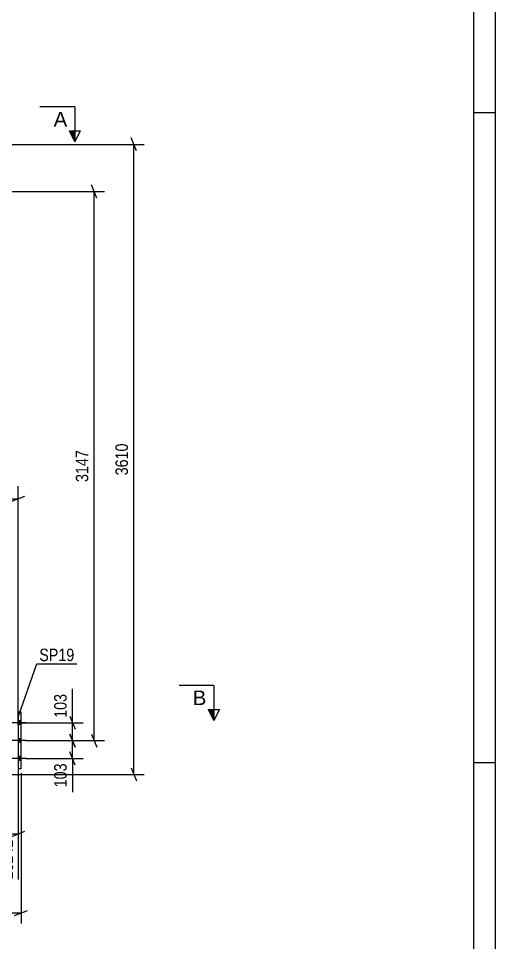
# Model space of a CAD drawing. Header units: millimetres. Extents: x -80 to 761, y -429 to 165.
# Drawn here: x 651.2 to 760.7, y -172.1 to 39.7 of the extents above; entities that cross this region are included whole.
import ezdxf

# ---------------------------------------------------------------- set-up
doc = ezdxf.new("R2010")
doc.units = ezdxf.units.MM
doc.styles.add('Arial', font='ARIAL.TTF', dxfattribs={"height": 0.2})
doc.styles.add('Arial Narrow', font='ARIALN.TTF', dxfattribs={"height": 0.2})

# ---------------------------------------------------------------- blocks, each defined once
blk = doc.blocks.new('Unknown-814184913-1135')
at = {"color": 5, "linetype": 'Continuous'}
for p, q in [((760.66, -428.95), (760.66, 165.05)), ((755.66, -423.95), (755.66, 160.05)), ((760.66, 18.05), (755.66, 18.05)), ((760.66, -130.95), (755.66, -130.95))]:
    blk.add_line(p, q, dxfattribs=at)
blk = doc.blocks.new('Bolt-814184913-3640 - 3452')
at = {"linetype": 'Continuous'}
for points in [[(651.15, -121.32), (651.15, -122.2), (651.79, -122.2), (651.79, -121.32)], [(651.15, -121.32), (651.15, -122.2), (651.79, -122.2), (651.79, -121.32)], [(651.15, -121.32), (651.15, -122.2), (651.79, -122.2), (651.79, -121.32)], [(651.15, -125.42), (651.15, -126.3), (651.79, -126.3), (651.79, -125.42)], [(651.15, -125.42), (651.15, -126.3), (651.79, -126.3), (651.79, -125.42)], [(651.15, -129.52), (651.15, -130.4), (651.79, -130.4), (651.79, -129.52)], [(651.15, -129.52), (651.15, -130.4), (651.79, -130.4), (651.79, -129.52)], [(651.15, -129.52), (651.15, -130.4), (651.79, -130.4), (651.79, -129.52)]]:
    blk.add_hatch(color=1, dxfattribs=at).paths.add_polyline_path(points)
at = {"color": 1, "linetype": 'Continuous'}
for p, q in [((652.95, -121.76), (649.63, -121.76)), ((652.95, -121.76), (649.63, -121.76)), ((652.95, -121.76), (649.63, -121.76)), ((651.79, -121.32), (651.15, -121.32)), ((651.79, -121.32), (651.15, -121.32)), ((651.79, -121.32), (651.15, -121.32)), ((651.79, -122.2), (651.15, -122.2)), ((651.79, -122.2), (651.15, -122.2)), ((651.79, -122.2), (651.15, -122.2)), ((652.95, -125.86), (649.63, -125.86)), ((652.95, -125.86), (649.63, -125.86)), ((651.79, -125.42), (651.15, -125.42)), ((651.79, -125.42), (651.15, -125.42)), ((651.79, -126.3), (651.15, -126.3)), ((651.79, -126.3), (651.15, -126.3)), ((652.95, -129.96), (649.63, -129.96)), ((652.95, -129.96), (649.63, -129.96)), ((652.95, -129.96), (649.63, -129.96)), ((651.79, -129.52), (651.15, -129.52)), ((651.79, -129.52), (651.15, -129.52)), ((651.79, -129.52), (651.15, -129.52)), ((651.79, -130.4), (651.15, -130.4)), ((651.79, -130.4), (651.15, -130.4)), ((651.79, -130.4), (651.15, -130.4))]:
    blk.add_line(p, q, dxfattribs=at)
blk = doc.blocks.new('Part-814184913-3713 - 3452')
at = {"color": 2, "linetype": 'Continuous'}
for p, q in [((651.79, -119.36), (651.15, -119.36)), ((651.15, -119.36), (651.15, -132.36)), ((651.79, -132.36), (651.79, -119.36)), ((651.79, -132.36), (651.15, -132.36))]:
    blk.add_line(p, q, dxfattribs=at)
blk = doc.blocks.new('StraightDimension-814184913-4886 - 3452')
at = {"color": 7, "linetype": 'Continuous'}
for p, q in [((631.17, 0), (670.96, 0)), ((669.16, -1.5), (667.96, 1.5)), ((668.56, -125.86), (668.56, 0)), ((667.96, -124.36), (669.16, -127.36)), ((652.79, -125.86), (670.96, -125.86))]:
    blk.add_line(p, q, dxfattribs=at)
at = {"color": 0}
blk.add_wipeout([(667.81, -58.67), (663.61, -58.67), (663.61, -67.19), (667.81, -67.19)], dxfattribs=at)
at = {"color": 3, "style": 'Arial Narrow'}
blk.add_text('3147', height=2.863, rotation=90.0002, dxfattribs=at).set_placement((667.21, -66.59))
blk = doc.blocks.new('StraightDimension-814184913-4540 - 3452')
at = {"color": 7, "linetype": 'Continuous'}
for p, q in [((651.79, -133.36), (651.79, -167.77)), ((650.29, -165.97), (653.29, -164.77)), ((-0.64, -165.37), (651.79, -165.37))]:
    blk.add_line(p, q, dxfattribs=at)
blk = doc.blocks.new('StraightDimension-814184913-17695 - 3452')
at = {"color": 7, "linetype": 'Continuous'}
for p, q in [((615.13, -124.22), (615.13, -157.69)), ((651.15, -129.5), (651.15, -157.69)), ((616.63, -146.65), (613.63, -147.85)), ((615.13, -147.25), (651.15, -147.25)), ((649.65, -147.85), (652.65, -146.65))]:
    blk.add_line(p, q, dxfattribs=at)
at = {"color": 0}
blk.add_wipeout([(637.4, -146.5), (637.4, -142.3), (628.89, -142.3), (628.89, -146.5)], dxfattribs=at)
at = {"color": 0, "linetype": 'Continuous'}
blk.add_wipeout([(650.55, -147.95), (646.35, -147.95), (646.35, -158.29), (650.55, -158.29)], dxfattribs=at)
at = {"color": 3, "style": 'Arial Narrow'}
blk.add_text('1791', height=2.863, dxfattribs=at).set_placement((629.49, -145.9))
at = {"color": 3, "linetype": 'Continuous', "style": 'Arial Narrow'}
blk.add_text('16242', height=2.863, rotation=90.0002, dxfattribs=at).set_placement((649.95, -157.69))
blk = doc.blocks.new('StraightDimension-814184913-4529 - 3452')
at = {"color": 7, "linetype": 'Continuous'}
for p, q in [((629.53, -3), (629.53, -72.81)), ((651.15, -122.22), (651.15, -67.56)), ((631.03, -69.81), (628.03, -71.01)), ((649.65, -71.01), (652.65, -69.81)), ((629.53, -70.41), (651.15, -70.41))]:
    blk.add_line(p, q, dxfattribs=at)
at = {"color": 0}
blk.add_wipeout([(644.6, -69.66), (644.6, -65.46), (636.09, -65.46), (636.09, -69.66)], dxfattribs=at)
at = {"color": 3, "style": 'Arial Narrow'}
blk.add_text('1431', height=2.863, dxfattribs=at).set_placement((636.69, -69.06))
blk = doc.blocks.new('StraightDimension-814184913-4185 - 3452')
at = {"color": 7, "linetype": 'Continuous'}
for p, q in [((663, -120.26), (664.2, -123.26)), ((651.39, -121.76), (666, -121.76)), ((663.6, -125.86), (663.6, -121.76)), ((664.2, -127.36), (663, -124.36)), ((652.79, -125.86), (666, -125.86))]:
    blk.add_line(p, q, dxfattribs=at)
at = {"color": 0}
blk.add_wipeout([(662.85, -114.55), (658.65, -114.55), (658.65, -121.24), (662.85, -121.24)], dxfattribs=at)
at = {"color": 7, "linetype": 'Continuous'}
blk.add_line((663.6, -121.76), (663.6, -114.03), dxfattribs=at)
blk.add_line((663.6, -121.76), (663.6, -114.03), dxfattribs=at)
at = {"color": 3, "style": 'Arial Narrow'}
blk.add_text('103', height=2.863, rotation=90.0002, dxfattribs=at).set_placement((662.25, -120.64))
blk = doc.blocks.new('StraightDimension-814184913-4195 - 3452')
at = {"color": 7, "linetype": 'Continuous'}
for p, q in [((663, -124.36), (664.2, -127.36)), ((652.79, -125.86), (666, -125.86)), ((663.6, -129.96), (663.6, -125.86)), ((664.2, -131.46), (663, -128.46)), ((652.79, -129.96), (666, -129.96))]:
    blk.add_line(p, q, dxfattribs=at)
at = {"color": 0}
blk.add_wipeout([(662.85, -130.49), (658.65, -130.49), (658.65, -137.17), (662.85, -137.17)], dxfattribs=at)
at = {"color": 7, "linetype": 'Continuous'}
blk.add_line((663.6, -129.96), (663.6, -137.69), dxfattribs=at)
blk.add_line((663.6, -129.96), (663.6, -137.69), dxfattribs=at)
at = {"color": 3, "style": 'Arial Narrow'}
blk.add_text('103', height=2.863, rotation=90.0002, dxfattribs=at).set_placement((662.25, -136.57))
blk = doc.blocks.new('StraightDimension-814184913-17453 - 3452')
at = {"color": 7, "linetype": 'Continuous'}
for p, q in [((627.89, 10.8), (680.06, 10.8)), ((678.26, 9.3), (677.06, 12.3)), ((677.66, -133.61), (677.66, 10.8)), ((677.06, -132.11), (678.26, -135.11)), ((541.74, -133.61), (680.06, -133.61))]:
    blk.add_line(p, q, dxfattribs=at)
at = {"color": 0}
blk.add_wipeout([(676.91, -57.15), (672.71, -57.15), (672.71, -65.66), (676.91, -65.66)], dxfattribs=at)
at = {"color": 3, "style": 'Arial Narrow'}
blk.add_text('3610', height=2.863, rotation=90.0002, dxfattribs=at).set_placement((676.31, -65.06))
blk = doc.blocks.new('Mark-814184913-3709 - 3452')
at = {"color": 0}
blk.add_wipeout([(664, -107.65), (664, -104.65), (655.97, -104.65), (655.97, -107.65)], dxfattribs=at)
blk.add_wipeout([(664, -107.65), (664, -104.65), (655.97, -104.65), (655.97, -107.65)], dxfattribs=at)
at = {"color": 30, "linetype": 'Continuous'}
for p, q in [((651.22, -120.29), (655.37, -108.25)), ((655.37, -108.25), (664.6, -108.25))]:
    blk.add_line(p, q, dxfattribs=at)
at = {"color": 3, "style": 'Arial Narrow'}
blk.add_text('SP19', height=2.863, dxfattribs=at).set_placement((655.97, -107.65))
blk = doc.blocks.new('SectionMark-814184913-5179 - 3452')
at = {"color": 6, "linetype": 'Continuous'}
for p in [(664.13, 19.4), (665.38, 13.9)]:
    blk.add_line(p, (664.13, 11.4), dxfattribs=at)
at = {"color": 0, "linetype": 'Continuous'}
blk.add_wipeout([(662.38, 14.9), (662.38, 18.4), (659.27, 18.4), (659.27, 14.9)], dxfattribs=at)
at = {"linetype": 'Continuous'}
blk.add_hatch(color=6, dxfattribs=at).paths.add_polyline_path([(662.88, 13.9), (664.13, 13.9), (664.13, 11.4)])
at = {"color": 6, "linetype": 'Continuous'}
for p, q in [((664.13, 19.4), (656.13, 19.4)), ((662.88, 13.9), (665.38, 13.9)), ((664.13, 11.4), (662.88, 13.9))]:
    blk.add_line(p, q, dxfattribs=at)
at = {"color": 3, "linetype": 'Continuous', "style": 'Arial'}
blk.add_text('A', height=3.34, dxfattribs=at).set_placement((659.27, 14.9))
blk = doc.blocks.new('SectionMark-814184913-5185 - 3452')
at = {"color": 6, "linetype": 'Continuous'}
for p in [(696.05, -113.22), (697.3, -118.72)]:
    blk.add_line(p, (696.05, -121.22), dxfattribs=at)
at = {"color": 0, "linetype": 'Continuous'}
blk.add_wipeout([(694.3, -117.72), (694.3, -114.22), (691.19, -114.22), (691.19, -117.72)], dxfattribs=at)
at = {"linetype": 'Continuous'}
blk.add_hatch(color=6, dxfattribs=at).paths.add_polyline_path([(694.8, -118.72), (696.05, -118.72), (696.05, -121.22)])
at = {"color": 6, "linetype": 'Continuous'}
for p, q in [((696.05, -113.22), (688.05, -113.22)), ((694.8, -118.72), (697.3, -118.72)), ((696.05, -121.22), (694.8, -118.72))]:
    blk.add_line(p, q, dxfattribs=at)
at = {"color": 3, "linetype": 'Continuous', "style": 'Arial'}
blk.add_text('B', height=3.34, dxfattribs=at).set_placement((691.19, -117.72))

msp = doc.modelspace()

# ---------------------------------------------------------------- block references
for name in ['Unknown-814184913-1135', 'Part-814184913-3713 - 3452', 'Bolt-814184913-3640 - 3452']:
    msp.add_blockref(name, (0, 0))

# ---------------------------------------------------------------- next in the draw order: block references
msp.add_blockref('StraightDimension-814184913-4886 - 3452', (0, 0))

# ---------------------------------------------------------------- next in the draw order: block references
msp.add_blockref('StraightDimension-814184913-4540 - 3452', (0, 0))

# ---------------------------------------------------------------- next in the draw order: block references
for name in ['StraightDimension-814184913-4529 - 3452', 'StraightDimension-814184913-17695 - 3452']:
    msp.add_blockref(name, (0, 0))

# ---------------------------------------------------------------- next in the draw order: block references
msp.add_blockref('StraightDimension-814184913-4185 - 3452', (0, 0))

# ---------------------------------------------------------------- next in the draw order: block references
msp.add_blockref('StraightDimension-814184913-4195 - 3452', (0, 0))

# ---------------------------------------------------------------- next in the draw order: block references
msp.add_blockref('StraightDimension-814184913-17453 - 3452', (0, 0))

# ---------------------------------------------------------------- next in the draw order: block references
for name in ['SectionMark-814184913-5179 - 3452', 'Mark-814184913-3709 - 3452']:
    msp.add_blockref(name, (0, 0))

# ---------------------------------------------------------------- next in the draw order: block references
msp.add_blockref('SectionMark-814184913-5185 - 3452', (0, 0))

doc.saveas('drawing.dxf')
